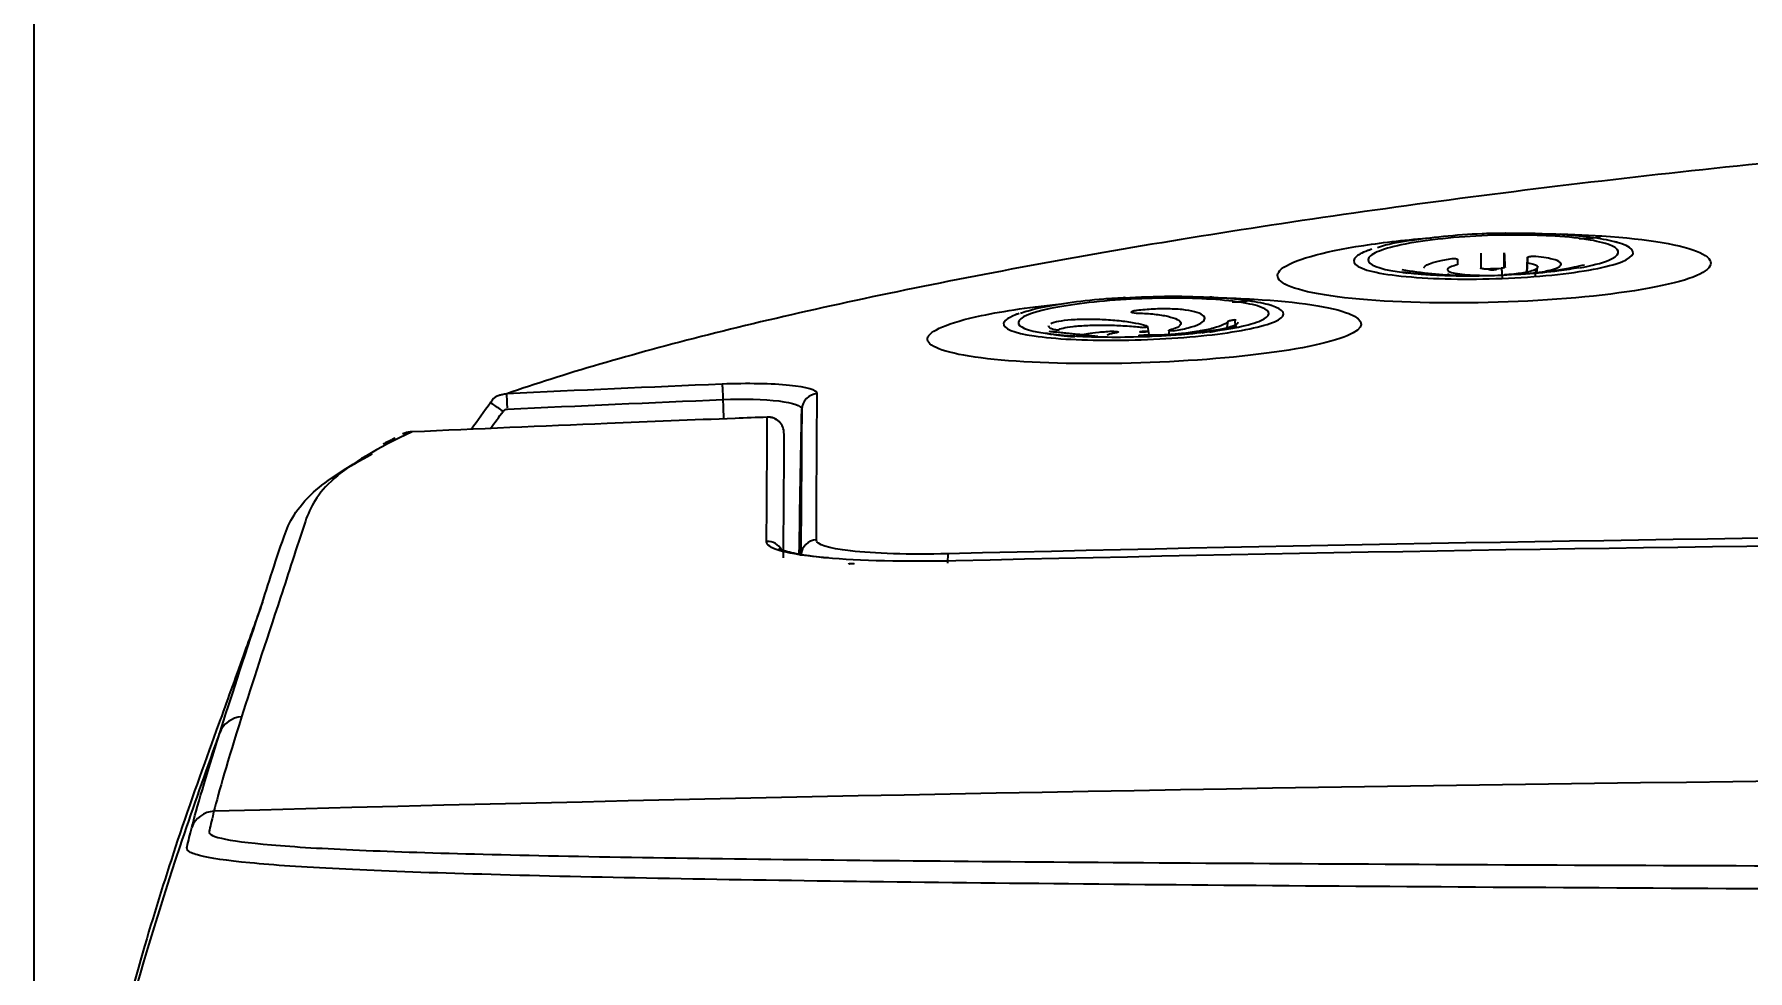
# Model space of a CAD drawing. Header units: millimetres. Extents: x 5 to 3846, y 5 to 2747.
# Drawn here: x 2400.6 to 2507.5, y 1233.4 to 1291.8 of the extents above; entities that cross this region are included whole.
import ezdxf

# ---------------------------------------------------------------- set-up
doc = ezdxf.new("R2010")
doc.units = ezdxf.units.MM
doc.layers.get('0').update_dxf_attribs({"color": 255})
doc.dimstyles.new('ISO-25', dxfattribs={"dimtxt": 2.5, "dimasz": 2.5, "dimexe": 1.25, "dimexo": 0.625, "dimtad": 1, "dimdsep": 46, "dimtxsty": 'Standard', "dimcen": 2.5, "dimadec": 0, "dimazin": 0, "dimtfac": 1, "dimtmove": 0, "dimatfit": 3, "dimfxl": 1, "dimarcsym": 0})

# ---------------------------------------------------------------- blocks, each defined once
blk = doc.blocks.new('*D193')
at = {"color": 3, "lineweight": -2, "transparency": 16777216}
for p, q in [((2400.59, 1193.28), (2400.59, 1427.47)), ((2790.62, 1193.27), (2790.62, 1427.47)), ((2416.84, 1419.35), (2774.37, 1419.35))]:
    blk.add_line(p, q, dxfattribs=at)
at = {"color": 3, "transparency": 16777216}
for points in [[(2416.84, 1422.05), (2416.84, 1416.64), (2400.59, 1419.35)], [(2774.37, 1422.05), (2774.37, 1416.64), (2790.62, 1419.35)]]:
    blk.add_solid(points, dxfattribs=at)
at = {"layer": 'DEFPOINTS', "color": 0, "transparency": 16777216}
for p in [(2790.62, 1419.35), (2400.59, 1189.21), (2790.62, 1189.21)]:
    blk.add_point(p, dxfattribs=at)
at = {"color": 3, "transparency": 16777216, "insert": (2595.61, 1435.6), "char_height": 19.5, "attachment_point": 5}
blk.add_mtext('390', dxfattribs=at)

msp = doc.modelspace()

# ---------------------------------------------------------------- linework, layer by layer
at = {"linetype": 'Continuous'}
for p, q in [((2494.25, 1276.68), (2494.31, 1277.19)), ((2469.16, 1274.56), (2469.15, 1274.44)), ((2470.18, 1272.98), (2470.08, 1273.6)), ((2470.08, 1273.6), (2470.09, 1273.59)), ((2471.41, 1273.36), (2471.36, 1273)), ((2475.02, 1273.53), (2475.09, 1273.92)), ((2475.48, 1274.01), (2475.53, 1273.71)), ((2475.54, 1273.61), (2475.55, 1273.54)), ((2424.17, 1267.03), (2424.17, 1267.02)), ((2446.33, 1267.95), (2446.33, 1267.94))]:
    msp.add_line(p, q, dxfattribs=at)
msp.add_arc((2446.37, 1266.95), 1, 359.6228, 92.1934, dxfattribs=at)
for centre, major_axis, ratio, start_param, end_param in [((2492.43, 1277.72), (0.03, -1.7), 0.091985, 2.968935, 3.523897), ((2495.71, 1277.65), (0.11, 1.7), 0.493299, 6.134073, 6.689821), ((2497.99, 1294.05), (0.97, 14.97), 0.492426, 3.138068, 3.326323), ((2468.72, 1273.7), (0.1, -1.7), 0.139897, 2.766781, 3.247779), ((2473.97, 1273.73), (0.09, 1.7), 0.50194, 6.125485, 6.681187), ((2476.21, 1290.12), (-0.84, -14.98), 0.50243, 6.277854, 6.45921), ((2430.12, 1268.49), (-0.046, 0.999), 0.001624, 4.747258, 5.863553), ((2429.84, 1268.26), (0.804, -0.594), 0.028082, 1.591527, 3.416609), ((2446.37, 1266.95), (1, -0.007), 0.990937, 6.272216, 7.900413), ((2446.33, 1259.2), (1, -0.006), 0.993726, 0.48281, 1.612826), ((2449.44, 1259.3), (1, -0.006), 0.99371, 1.626168, 3.082378), ((2457.65, 1258.42), (-0.024, 1), 0.074547, 0.109273, 1.137551)]:
    msp.add_ellipse(centre, major_axis=major_axis, ratio=ratio, start_param=start_param, end_param=end_param, dxfattribs=at)
for points, knots in [([(2595.61, 1287.89), (2587.2, 1287.92), (2578.84, 1287.83), (2562.18, 1287.42), (2553.9, 1287.09), (2537.72, 1286.22), (2529.77, 1285.68), (2514.19, 1284.37), (2506.52, 1283.61), (2491.68, 1281.89), (2484.57, 1280.94), (2471, 1278.88), (2464.63, 1277.77), (2452.89, 1275.49), (2447.5, 1274.3), (2437.82, 1271.86), (2433.6, 1270.62), (2430.07, 1269.4)], [0, 0, 0, 0, 0.125, 0.125, 0.25, 0.25, 0.375, 0.375, 0.5, 0.5, 0.625, 0.625, 0.75, 0.75, 0.875, 0.875, 1, 1, 1, 1]), ([(2498.4, 1279.25), (2501.3, 1279.06), (2503.49, 1278.68), (2505.55, 1277.73), (2505.39, 1277.18), (2502.79, 1276.18), (2500.32, 1275.73), (2494.35, 1275.15), (2490.8, 1275.02), (2484.49, 1275.13), (2481.72, 1275.38), (2478.37, 1276.15), (2477.78, 1276.66), (2479.06, 1277.72), (2480.91, 1278.25), (2484.81, 1278.85), (2486.25, 1279.01), (2487.77, 1279.13)], [0, 0, 0, 0, 0.133663, 0.133663, 0.267327, 0.267327, 0.40099, 0.40099, 0.534653, 0.534653, 0.668317, 0.668317, 0.80198, 0.80198, 0.935643, 0.935643, 1, 1, 1, 1]), ([(2483.95, 1278.38), (2483.54, 1278.24), (2483.25, 1278.1), (2482.67, 1277.62), (2483.04, 1277.27), (2485.18, 1276.77), (2486.97, 1276.6), (2491.05, 1276.52), (2493.33, 1276.61), (2497.23, 1277), (2498.8, 1277.3), (2500.49, 1277.97), (2500.58, 1278.33), (2499.76, 1278.71), (2499.57, 1278.78), (2499.34, 1278.84)], [0, 0, 0, 0, 0.071657, 0.071657, 0.249225, 0.249225, 0.426794, 0.426794, 0.604363, 0.604363, 0.781932, 0.781932, 0.9595, 0.9595, 1, 1, 1, 1]), ([(2492.35, 1279.3), (2490.42, 1279.27), (2488.47, 1279.11), (2485.42, 1278.64), (2484.35, 1278.32), (2483.6, 1277.7), (2483.93, 1277.39), (2485.18, 1277.09), (2485.53, 1277.03), (2485.92, 1276.98)], [0, 0, 0, 0, 0.302995, 0.302995, 0.605991, 0.605991, 0.908986, 0.908986, 1, 1, 1, 1]), ([(2492.01, 1279.4), (2491.65, 1279.4), (2490.47, 1279.37), (2488.46, 1279.22), (2486.28, 1278.93), (2484.94, 1278.71), (2484.44, 1278.52), (2484.4, 1278.51)], [0, 0, 0, 0, 0.123102, 0.40275, 0.686204, 0.975014, 1, 1, 1, 1]), ([(2495.48, 1279.23), (2495, 1279.26), (2494.49, 1279.28), (2493.44, 1279.3), (2492.9, 1279.31), (2492.35, 1279.3)], [0, 0, 0, 0, 0.5, 0.5, 1, 1, 1, 1]), ([(2495.48, 1279.23), (2495, 1279.26), (2494.5, 1279.28), (2493.45, 1279.3), (2492.9, 1279.3), (2492.35, 1279.3)], [0, 0, 0, 0, 0.5, 0.5, 1, 1, 1, 1]), ([(2497, 1277.25), (2497.76, 1277.39), (2498.38, 1277.55), (2499.55, 1278.02), (2499.63, 1278.34), (2498.44, 1278.9), (2497.16, 1279.12), (2495.48, 1279.23)], [0, 0, 0, 0, 0.216821, 0.216821, 0.608411, 0.608411, 1, 1, 1, 1]), ([(2499.43, 1278.82), (2499.43, 1278.82), (2499.42, 1278.82), (2499.36, 1278.84), (2499.25, 1278.87)], [0, 0, 0, 0, 0.002747, 1, 1, 1, 1]), ([(2484.04, 1278.42), (2483.96, 1278.39), (2483.86, 1278.35), (2483.83, 1278.34), (2483.83, 1278.34)], [0, 0, 0, 0, 0.584265, 1, 1, 1, 1]), ([(2487.3, 1277.26), (2487.3, 1277.27), (2487.31, 1277.28), (2487.41, 1277.49), (2488.06, 1277.69), (2489.07, 1277.83)], [0, 0, 0, 0, 0.065068, 0.065068, 1, 1, 1, 1]), ([(2489.07, 1277.83), (2489.08, 1277.83), (2489.11, 1277.84), (2489.15, 1277.84), (2489.17, 1277.84), (2489.22, 1277.84), (2489.24, 1277.83), (2489.28, 1277.83), (2489.3, 1277.83), (2489.33, 1277.82), (2489.35, 1277.81), (2489.37, 1277.8), (2489.38, 1277.8), (2489.39, 1277.79), (2489.39, 1277.78), (2489.39, 1277.78)], [0, 0, 0, 0, 0.151089, 0.151089, 0.302138, 0.302138, 0.453787, 0.453787, 0.606117, 0.606117, 0.758675, 0.758675, 0.910908, 0.910908, 1, 1, 1, 1]), ([(2490.85, 1278.16), (2490.85, 1277.99), (2490.85, 1277.84), (2490.85, 1277.61), (2490.85, 1277.51), (2490.85, 1277.36), (2490.85, 1277.29), (2490.85, 1277.23)], [0, 0, 0, 0, 0.422695, 0.422695, 0.735752, 0.735752, 1, 1, 1, 1]), ([(2492.31, 1277.27), (2492.31, 1277.33), (2492.31, 1277.39), (2492.31, 1277.56), (2492.31, 1277.68), (2492.31, 1277.93), (2492.31, 1278.06), (2492.31, 1278.2)], [0, 0, 0, 0, 0.240031, 0.240031, 0.644693, 0.644693, 1, 1, 1, 1]), ([(2492.31, 1278.2), (2492.31, 1278.19), (2492.31, 1278.18), (2492.32, 1277.98), (2492.33, 1277.79), (2492.35, 1277.49), (2492.36, 1277.38), (2492.36, 1277.28)], [0, 0, 0, 0, 0.024045, 0.024045, 0.654981, 0.654981, 1, 1, 1, 1]), ([(2493.72, 1276.89), (2493.72, 1276.92), (2493.72, 1276.95), (2493.74, 1277.29), (2493.75, 1277.6), (2493.77, 1277.91)], [0, 0, 0, 0, 0.085272, 0.085272, 1, 1, 1, 1]), ([(2493.77, 1277.91), (2493.77, 1277.91), (2493.77, 1277.92), (2493.79, 1277.93), (2493.8, 1277.94), (2493.83, 1277.95), (2493.85, 1277.95), (2493.88, 1277.96), (2493.91, 1277.96), (2493.95, 1277.97), (2493.97, 1277.97), (2494.02, 1277.98), (2494.04, 1277.98), (2494.07, 1277.98), (2494.08, 1277.98), (2494.09, 1277.97)], [0, 0, 0, 0, 0.151709, 0.151709, 0.30333, 0.30333, 0.456246, 0.456246, 0.61083, 0.61083, 0.766253, 0.766253, 0.921288, 0.921288, 1, 1, 1, 1]), ([(2497.31, 1277.43), (2497.1, 1277.38), (2495.93, 1277.11), (2493.37, 1276.81), (2489.77, 1276.67), (2487.17, 1276.92), (2485.95, 1277.12)], [0, 0, 0, 0, 0.056695, 0.313517, 0.675476, 1, 1, 1, 1]), ([(2496.97, 1277.26), (2496.59, 1277.19), (2495.61, 1277.03), (2493.64, 1276.85), (2491.32, 1276.74), (2489.56, 1276.73), (2488.64, 1276.76), (2488.45, 1276.77)], [0, 0, 0, 0, 0.182666, 0.429054, 0.679909, 0.930334, 1, 1, 1, 1]), ([(2489.38, 1277.44), (2489.25, 1277.4), (2488.96, 1277.33), (2488.72, 1277.2), (2488.78, 1277.11), (2488.81, 1277.06)], [0, 0, 0, 0, 0.27838, 0.603654, 1, 1, 1, 1]), ([(2488.82, 1277.05), (2488.88, 1277.02), (2489.02, 1276.95), (2489.49, 1276.87), (2490.1, 1276.81), (2490.53, 1276.79), (2490.71, 1276.79)], [0, 0, 0, 0, 0.2104, 0.523892, 0.804297, 1, 1, 1, 1]), ([(2490.71, 1276.79), (2490.73, 1276.79), (2490.75, 1276.79), (2490.79, 1276.79), (2490.8, 1276.78), (2490.83, 1276.78), (2490.84, 1276.78), (2490.85, 1276.78), (2490.85, 1276.78), (2490.85, 1276.78)], [0, 0, 0, 0, 0.269498, 0.269498, 0.53901, 0.53901, 0.808335, 0.808335, 1, 1, 1, 1]), ([(2491.04, 1277.2), (2491.02, 1277.2), (2491, 1277.2), (2490.96, 1277.2), (2490.94, 1277.2), (2490.9, 1277.21), (2490.89, 1277.21), (2490.87, 1277.21), (2490.86, 1277.22), (2490.85, 1277.22), (2490.85, 1277.23), (2490.85, 1277.23)], [0, 0, 0, 0, 0.208651, 0.208651, 0.417308, 0.417308, 0.626132, 0.626132, 0.838506, 0.838506, 1, 1, 1, 1]), ([(2491.72, 1277.13), (2491.77, 1277.13), (2491.86, 1277.15), (2491.83, 1277.18), (2491.67, 1277.19), (2491.48, 1277.18), (2491.35, 1277.15), (2491.39, 1277.12), (2491.55, 1277.11), (2491.67, 1277.12), (2491.72, 1277.13)], [0, 0, 0, 0, 0.130572, 0.254082, 0.375923, 0.499458, 0.632165, 0.753707, 0.875961, 1, 1, 1, 1]), ([(2492.31, 1277.27), (2492.31, 1277.27), (2492.31, 1277.26), (2492.29, 1277.25), (2492.28, 1277.25), (2492.25, 1277.24), (2492.23, 1277.24), (2492.2, 1277.23), (2492.17, 1277.23), (2492.14, 1277.23), (2492.13, 1277.23), (2492.11, 1277.23)], [0, 0, 0, 0, 0.222495, 0.222495, 0.445177, 0.445177, 0.664833, 0.664833, 0.879063, 0.879063, 1, 1, 1, 1]), ([(2492.2, 1276.64), (2492.19, 1276.77), (2492.18, 1276.9), (2492.17, 1277.09), (2492.17, 1277.15), (2492.16, 1277.21)], [0, 0, 0, 0, 0.684297, 0.684297, 1, 1, 1, 1]), ([(2492.31, 1276.82), (2492.31, 1276.82), (2492.31, 1276.82), (2492.33, 1276.82), (2492.34, 1276.83), (2492.37, 1276.83), (2492.38, 1276.83), (2492.42, 1276.84), (2492.43, 1276.84), (2492.45, 1276.84)], [0, 0, 0, 0, 0.268684, 0.268684, 0.537373, 0.537373, 0.806077, 0.806077, 1, 1, 1, 1]), ([(2492.45, 1276.84), (2492.65, 1276.86), (2493.23, 1276.91), (2493.95, 1277.03), (2494.2, 1277.14), (2494.31, 1277.19)], [0, 0, 0, 0, 0.237813, 0.664908, 1, 1, 1, 1]), ([(2476.7, 1275.3), (2479.47, 1275.14), (2481.57, 1274.82), (2483.67, 1273.98), (2483.63, 1273.49), (2481.41, 1272.55), (2479.23, 1272.11), (2473.72, 1271.49), (2470.38, 1271.3), (2464.15, 1271.26), (2461.26, 1271.4), (2457.32, 1271.97), (2456.25, 1272.39), (2456.4, 1273.32), (2457.62, 1273.84), (2461.09, 1274.57), (2462.88, 1274.83), (2464.86, 1275.02)], [0, 0, 0, 0, 0.130327, 0.130327, 0.260654, 0.260654, 0.39098, 0.39098, 0.521307, 0.521307, 0.651634, 0.651634, 0.781961, 0.781961, 0.912288, 0.912288, 1, 1, 1, 1]), ([(2462.01, 1274.39), (2461.44, 1274.19), (2461.11, 1273.99), (2461.02, 1273.48), (2461.7, 1273.2), (2464.25, 1272.82), (2466.12, 1272.72), (2470.14, 1272.75), (2472.31, 1272.88), (2475.86, 1273.29), (2477.27, 1273.59), (2478.7, 1274.2), (2478.72, 1274.54), (2477.91, 1274.86), (2477.76, 1274.91), (2477.59, 1274.96)], [0, 0, 0, 0, 0.107952, 0.107952, 0.279852, 0.279852, 0.451752, 0.451752, 0.623651, 0.623651, 0.795551, 0.795551, 0.96745, 0.96745, 1, 1, 1, 1]), ([(2468.72, 1275.28), (2466.88, 1275.17), (2465.19, 1274.97), (2462.75, 1274.45), (2462.05, 1274.15), (2461.94, 1273.59), (2462.54, 1273.34), (2463.66, 1273.17)], [0, 0, 0, 0, 0.333904, 0.333904, 0.667808, 0.667808, 1, 1, 1, 1]), ([(2468.33, 1275.36), (2467.99, 1275.35), (2466.84, 1275.28), (2465.01, 1275.06), (2463.26, 1274.76), (2462.43, 1274.51), (2462.13, 1274.4)], [0, 0, 0, 0, 0.130117, 0.447935, 0.770428, 1, 1, 1, 1]), ([(2473.73, 1275.31), (2472.98, 1275.35), (2472.16, 1275.37), (2470.45, 1275.36), (2469.58, 1275.33), (2468.72, 1275.28)], [0, 0, 0, 0, 0.5, 0.5, 1, 1, 1, 1]), ([(2473.73, 1275.31), (2472.98, 1275.35), (2472.16, 1275.37), (2470.46, 1275.36), (2469.57, 1275.33), (2468.72, 1275.28)], [0, 0, 0, 0, 0.5, 0.5, 1, 1, 1, 1]), ([(2469.22, 1274.44), (2469.2, 1274.44), (2469.18, 1274.44), (2469.14, 1274.44), (2469.12, 1274.45), (2469.09, 1274.45), (2469.08, 1274.46), (2469.06, 1274.47), (2469.06, 1274.48), (2469.05, 1274.49), (2469.04, 1274.5), (2469.05, 1274.51), (2469.06, 1274.52), (2469.08, 1274.53), (2469.09, 1274.54), (2469.12, 1274.55), (2469.14, 1274.55), (2469.16, 1274.56)], [0, 0, 0, 0, 0.113822, 0.113822, 0.228056, 0.228056, 0.337516, 0.337516, 0.460432, 0.460432, 0.604807, 0.604807, 0.761871, 0.761871, 0.881218, 0.881218, 1, 1, 1, 1]), ([(2471.65, 1273.33), (2471.99, 1273.38), (2472.31, 1273.44), (2472.85, 1273.58), (2473.09, 1273.66), (2473.43, 1273.82), (2473.54, 1273.91), (2473.64, 1274.08), (2473.63, 1274.17), (2473.49, 1274.33), (2473.34, 1274.4), (2472.95, 1274.53), (2472.71, 1274.58), (2472.14, 1274.66), (2471.81, 1274.68), (2471.13, 1274.7), (2470.77, 1274.7), (2470.07, 1274.66), (2469.72, 1274.63), (2469.31, 1274.58), (2469.24, 1274.57), (2469.16, 1274.56)], [0, 0, 0, 0, 0.110475, 0.110475, 0.220876, 0.220876, 0.330828, 0.330828, 0.440591, 0.440591, 0.555857, 0.555857, 0.661136, 0.661136, 0.770703, 0.770703, 0.873698, 0.873698, 0.976418, 0.976418, 1, 1, 1, 1]), ([(2469.22, 1274.44), (2469.57, 1274.43), (2469.92, 1274.42), (2470.56, 1274.36), (2470.86, 1274.32), (2471.39, 1274.22), (2471.62, 1274.16), (2471.96, 1274.02), (2472.07, 1273.95), (2472.15, 1273.8), (2472.14, 1273.73), (2472, 1273.58), (2471.86, 1273.5), (2471.59, 1273.41), (2471.5, 1273.39), (2471.41, 1273.36)], [0, 0, 0, 0, 0.15102, 0.15102, 0.301311, 0.301311, 0.463384, 0.463384, 0.620423, 0.620423, 0.772575, 0.772575, 0.938839, 0.938839, 1, 1, 1, 1]), ([(2475.72, 1273.56), (2476.32, 1273.68), (2476.8, 1273.82), (2477.76, 1274.24), (2477.78, 1274.54), (2476.57, 1275.03), (2475.34, 1275.22), (2473.73, 1275.31)], [0, 0, 0, 0, 0.201191, 0.201191, 0.600595, 0.600595, 1, 1, 1, 1]), ([(2477.81, 1274.9), (2477.81, 1274.9), (2477.77, 1274.9), (2477.62, 1274.95), (2477.56, 1274.97)], [0, 0, 0, 0, 0.657355, 1, 1, 1, 1]), ([(2462.05, 1274.41), (2461.97, 1274.38), (2461.83, 1274.33), (2461.79, 1274.32), (2461.8, 1274.32)], [0, 0, 0, 0, 0.437044, 1, 1, 1, 1]), ([(2464.12, 1273.42), (2463.98, 1273.48), (2463.9, 1273.54), (2463.88, 1273.62), (2463.87, 1273.63), (2463.88, 1273.64)], [0, 0, 0, 0, 0.834955, 0.834955, 1, 1, 1, 1]), ([(2464.02, 1273.79), (2464.02, 1273.79), (2464.02, 1273.79), (2464.12, 1273.84), (2464.3, 1273.89), (2464.74, 1273.97), (2465, 1274), (2465.6, 1274.05), (2465.96, 1274.06), (2466.65, 1274.06), (2467, 1274.05), (2467.71, 1274.01), (2468.07, 1273.99), (2468.73, 1273.91), (2469.04, 1273.86), (2469.56, 1273.76), (2469.78, 1273.71), (2469.99, 1273.63), (2470.04, 1273.61), (2470.08, 1273.6)], [0, 0, 0, 0, 0.000132, 0.000132, 0.141792, 0.141792, 0.277965, 0.277965, 0.419687, 0.419687, 0.549946, 0.549946, 0.688403, 0.688403, 0.826651, 0.826651, 0.961129, 0.961129, 1, 1, 1, 1]), ([(2464.5, 1273.38), (2464.5, 1273.38), (2464.5, 1273.37), (2464.48, 1273.37), (2464.47, 1273.37), (2464.44, 1273.37), (2464.42, 1273.37), (2464.39, 1273.37), (2464.37, 1273.37), (2464.32, 1273.38), (2464.3, 1273.38), (2464.25, 1273.39), (2464.22, 1273.39), (2464.18, 1273.4), (2464.16, 1273.4), (2464.14, 1273.41), (2464.13, 1273.41), (2464.12, 1273.42)], [0, 0, 0, 0, 0.118001, 0.118001, 0.236599, 0.236599, 0.348233, 0.348233, 0.469726, 0.469726, 0.608359, 0.608359, 0.755964, 0.755964, 0.892338, 0.892338, 1, 1, 1, 1]), ([(2464.5, 1273.38), (2464.54, 1273.42), (2464.64, 1273.46), (2464.95, 1273.54), (2465.16, 1273.57), (2465.67, 1273.63), (2465.98, 1273.65), (2466.65, 1273.68), (2467, 1273.68), (2467.7, 1273.68), (2468.05, 1273.67), (2468.75, 1273.63), (2469.11, 1273.61), (2469.54, 1273.57), (2469.66, 1273.55), (2469.76, 1273.54)], [0, 0, 0, 0, 0.156961, 0.156961, 0.313402, 0.313402, 0.477844, 0.477844, 0.631938, 0.631938, 0.78025, 0.78025, 0.940872, 0.940872, 1, 1, 1, 1]), ([(2474.71, 1273.39), (2474.38, 1273.33), (2473.43, 1273.19), (2471.51, 1273.02), (2469.22, 1272.92), (2467.54, 1272.91), (2466.71, 1272.94), (2466.55, 1272.94)], [0, 0, 0, 0, 0.158396, 0.421243, 0.687506, 0.938841, 1, 1, 1, 1]), ([(2470.09, 1273.58), (2470.09, 1273.58), (2470.09, 1273.58), (2470.08, 1273.57), (2470.07, 1273.57), (2470.04, 1273.56), (2470.03, 1273.55), (2469.99, 1273.55), (2469.97, 1273.54), (2469.92, 1273.54), (2469.9, 1273.54), (2469.85, 1273.54), (2469.83, 1273.54), (2469.79, 1273.54), (2469.78, 1273.54), (2469.76, 1273.54)], [0, 0, 0, 0, 0.06693, 0.06693, 0.21153, 0.21153, 0.371714, 0.371714, 0.549688, 0.549688, 0.726854, 0.726854, 0.880675, 0.880675, 1, 1, 1, 1]), ([(2475.09, 1273.92), (2475.06, 1273.86), (2474.95, 1273.78), (2474.64, 1273.64), (2474.42, 1273.56), (2473.9, 1273.42), (2473.58, 1273.35), (2472.9, 1273.24), (2472.54, 1273.19), (2471.82, 1273.11), (2471.46, 1273.08), (2470.76, 1273.05), (2470.41, 1273.05), (2470.01, 1273.05), (2469.92, 1273.06), (2469.83, 1273.06)], [0, 0, 0, 0, 0.160341, 0.160341, 0.320233, 0.320233, 0.486888, 0.486888, 0.644051, 0.644051, 0.794881, 0.794881, 0.953676, 0.953676, 1, 1, 1, 1]), ([(2471.65, 1273.33), (2471.63, 1273.33), (2471.61, 1273.33), (2471.57, 1273.33), (2471.55, 1273.32), (2471.51, 1273.32), (2471.49, 1273.32), (2471.46, 1273.32), (2471.44, 1273.32), (2471.41, 1273.33), (2471.4, 1273.33), (2471.38, 1273.33), (2471.37, 1273.34), (2471.37, 1273.34), (2471.38, 1273.35), (2471.39, 1273.36), (2471.4, 1273.36), (2471.41, 1273.36)], [0, 0, 0, 0, 0.116473, 0.116473, 0.233509, 0.233509, 0.34412, 0.34412, 0.465292, 0.465292, 0.604643, 0.604643, 0.754084, 0.754084, 0.891937, 0.891937, 1, 1, 1, 1]), ([(2475.62, 1273.64), (2475.58, 1273.63), (2474.64, 1273.39), (2473.51, 1273.24), (2472.42, 1273.11), (2472.24, 1273.09)], [0, 0, 0, 0, 0.037204, 0.847979, 1, 1, 1, 1]), ([(2473.46, 1273.21), (2473.68, 1273.24), (2473.89, 1273.28), (2474.39, 1273.37), (2474.67, 1273.43), (2475.15, 1273.56), (2475.35, 1273.62), (2475.63, 1273.74), (2475.71, 1273.8), (2475.72, 1273.86), (2475.72, 1273.87), (2475.72, 1273.87)], [0, 0, 0, 0, 0.165538, 0.165538, 0.421602, 0.421602, 0.691939, 0.691939, 0.962358, 0.962358, 1, 1, 1, 1]), ([(2475.09, 1273.92), (2475.09, 1273.93), (2475.1, 1273.93), (2475.12, 1273.94), (2475.13, 1273.95), (2475.16, 1273.96), (2475.18, 1273.96), (2475.22, 1273.97), (2475.24, 1273.98), (2475.29, 1273.99), (2475.31, 1274), (2475.36, 1274), (2475.38, 1274.01), (2475.42, 1274.01), (2475.44, 1274.01), (2475.46, 1274.01), (2475.47, 1274.01), (2475.48, 1274.01)], [0, 0, 0, 0, 0.119217, 0.119217, 0.238089, 0.238089, 0.364221, 0.364221, 0.503292, 0.503292, 0.647095, 0.647095, 0.780749, 0.780749, 0.908056, 0.908056, 1, 1, 1, 1]), ([(2475.58, 1273.98), (2475.58, 1273.98), (2475.58, 1273.98), (2475.55, 1273.99), (2475.51, 1274), (2475.48, 1274.01)], [0, 0, 0, 0, 0.013138, 0.013138, 1, 1, 1, 1]), ([(2463.66, 1273.17), (2463.67, 1273.17), (2463.68, 1273.17), (2463.82, 1273.15), (2463.96, 1273.13), (2464.11, 1273.11)], [0, 0, 0, 0, 0.041235, 0.041235, 1, 1, 1, 1]), ([(2466.55, 1272.94), (2466.18, 1272.95), (2465.2, 1273), (2464.17, 1273.08), (2463.77, 1273.16), (2463.72, 1273.17)], [0, 0, 0, 0, 0.315929, 0.919042, 1, 1, 1, 1]), ([(2467.95, 1273.29), (2467.61, 1273.27), (2467.29, 1273.25), (2466.74, 1273.2), (2466.51, 1273.17), (2466.17, 1273.12), (2466.06, 1273.09), (2466.01, 1273.06)], [0, 0, 0, 0, 0.336122, 0.336122, 0.67242, 0.67242, 1, 1, 1, 1]), ([(2467.53, 1273.07), (2467.6, 1273.11), (2467.74, 1273.15), (2468, 1273.21), (2468.09, 1273.22), (2468.18, 1273.24)], [0, 0, 0, 0, 0.717979, 0.717979, 1, 1, 1, 1]), ([(2467.95, 1273.29), (2467.97, 1273.29), (2467.99, 1273.29), (2468.03, 1273.29), (2468.05, 1273.29), (2468.09, 1273.29), (2468.11, 1273.29), (2468.14, 1273.28), (2468.16, 1273.28), (2468.19, 1273.27), (2468.2, 1273.27), (2468.22, 1273.26), (2468.22, 1273.26), (2468.22, 1273.25), (2468.22, 1273.25), (2468.2, 1273.24), (2468.19, 1273.24), (2468.18, 1273.24)], [0, 0, 0, 0, 0.115466, 0.115466, 0.230713, 0.230713, 0.350415, 0.350415, 0.479666, 0.479666, 0.610838, 0.610838, 0.748038, 0.748038, 0.887249, 0.887249, 1, 1, 1, 1]), ([(2469.52, 1273.03), (2469.51, 1273.03), (2469.51, 1273.03), (2469.5, 1273.04), (2469.5, 1273.04), (2469.51, 1273.04)], [0, 0, 0, 0, 0.613145, 0.613145, 1, 1, 1, 1]), ([(2469.51, 1273.04), (2469.51, 1273.04), (2469.51, 1273.04), (2469.52, 1273.04), (2469.53, 1273.04), (2469.55, 1273.05), (2469.56, 1273.05), (2469.6, 1273.06), (2469.62, 1273.06), (2469.67, 1273.06), (2469.69, 1273.06), (2469.74, 1273.06), (2469.77, 1273.06), (2469.8, 1273.06), (2469.82, 1273.06), (2469.83, 1273.06)], [0, 0, 0, 0, 0.00002, 0.00002, 0.150591, 0.150591, 0.316174, 0.316174, 0.502801, 0.502801, 0.694937, 0.694937, 0.866417, 0.866417, 1, 1, 1, 1]), ([(2469.52, 1273.03), (2469.66, 1273), (2469.87, 1272.98), (2470.13, 1272.97), (2470.15, 1272.97), (2470.17, 1272.97)], [0, 0, 0, 0, 0.929001, 0.929001, 1, 1, 1, 1]), ([(2469.73, 1273.3), (2469.7, 1273.29), (2469.68, 1273.29), (2469.63, 1273.28), (2469.62, 1273.28), (2469.59, 1273.27), (2469.58, 1273.26), (2469.58, 1273.26), (2469.58, 1273.25), (2469.6, 1273.25), (2469.61, 1273.25), (2469.63, 1273.24), (2469.64, 1273.24), (2469.68, 1273.24), (2469.69, 1273.24), (2469.73, 1273.24), (2469.76, 1273.24), (2469.81, 1273.24), (2469.83, 1273.24), (2469.88, 1273.25), (2469.9, 1273.25), (2469.94, 1273.25), (2469.97, 1273.26), (2470, 1273.26), (2470.01, 1273.27), (2470.03, 1273.28), (2470.03, 1273.28), (2470.03, 1273.29), (2470.02, 1273.29), (2470, 1273.3), (2469.99, 1273.3), (2469.96, 1273.3), (2469.95, 1273.3), (2469.91, 1273.3), (2469.89, 1273.3), (2469.85, 1273.3), (2469.82, 1273.3), (2469.77, 1273.3), (2469.75, 1273.3), (2469.73, 1273.3)], [0, 0, 0, 0, 0.063668, 0.063668, 0.130478, 0.130478, 0.194484, 0.194484, 0.239233, 0.239233, 0.283981, 0.283981, 0.324898, 0.324898, 0.367847, 0.367847, 0.41704, 0.41704, 0.473562, 0.473562, 0.525722, 0.525722, 0.586651, 0.586651, 0.648256, 0.648256, 0.706976, 0.706976, 0.75882, 0.75882, 0.804673, 0.804673, 0.847946, 0.847946, 0.892887, 0.892887, 0.942968, 0.942968, 1, 1, 1, 1]), ([(2429.69, 1269.32), (2429.66, 1269.31), (2429.45, 1269.27), (2429.22, 1269.09), (2429.08, 1268.9), (2429.05, 1268.84)], [0, 0, 0, 0, 0.129289, 0.759136, 1, 1, 1, 1]), ([(2429.68, 1269.33), (2429.72, 1269.34), (2429.75, 1269.35), (2429.88, 1269.39), (2429.98, 1269.4), (2430.07, 1269.4)], [0, 0, 0, 0, 0.276712, 0.276712, 1, 1, 1, 1]), ([(2449.44, 1269.41), (2449.44, 1269.63), (2448.8, 1269.82), (2446.62, 1270.03), (2445.08, 1270.06), (2443.51, 1270)], [0, 0, 0, 0, 0.5, 0.5, 1, 1, 1, 1]), ([(2443.56, 1269.04), (2444.85, 1269.1), (2446.14, 1269.06), (2447.95, 1268.84), (2448.48, 1268.65), (2448.48, 1268.44)], [0, 0, 0, 0, 0.5, 0.5, 1, 1, 1, 1]), ([(2429.84, 1268.3), (2429.84, 1268.3), (2429.84, 1268.3), (2429.87, 1268.34), (2429.9, 1268.36), (2429.96, 1268.4), (2430, 1268.42), (2430.06, 1268.44), (2430.09, 1268.44), (2430.12, 1268.44)], [0, 0, 0, 0, 0.050321, 0.050321, 0.390832, 0.390832, 0.764189, 0.764189, 1, 1, 1, 1]), ([(2424.17, 1267.02), (2421.99, 1266.02), (2420.36, 1265.04), (2418.24, 1263.18), (2417.8, 1262.3), (2416.93, 1259.77), (2416.45, 1258.19), (2414.99, 1253.79), (2414.17, 1251.3), (2413.53, 1249.25)], [0, 0, 0, 0, 0.125, 0.125, 0.25, 0.25, 0.5, 0.5, 1, 1, 1, 1]), ([(2424.17, 1267.02), (2424.13, 1267.02), (2424.08, 1267.02), (2423.89, 1267), (2423.74, 1266.96), (2423.59, 1266.89), (2423.59, 1266.89), (2423.58, 1266.88)], [0, 0, 0, 0, 0.213843, 0.213843, 0.960391, 0.960391, 1, 1, 1, 1]), ([(2423.72, 1266.95), (2423.69, 1266.94), (2423.65, 1266.92), (2423.61, 1266.89), (2423.6, 1266.89)], [0, 0, 0, 0, 0.783271, 1, 1, 1, 1]), ([(2446.33, 1267.94), (2445.66, 1267.91), (2445, 1267.89), (2441.66, 1267.76), (2439, 1267.65), (2432.28, 1267.38), (2428.23, 1267.2), (2424.17, 1267.02)], [0, 0, 0, 0, 0.090179, 0.090179, 0.450894, 0.450894, 1, 1, 1, 1]), ([(2412.17, 1248.25), (2412.82, 1250.31), (2413.64, 1252.81), (2415.11, 1257.23), (2415.58, 1258.79), (2416.48, 1261.36), (2416.94, 1262.28), (2418.88, 1264.03), (2420.11, 1264.83), (2421.68, 1265.65)], [0, 0, 0, 0, 0.513078, 0.513078, 0.769616, 0.769616, 0.897886, 0.897886, 1, 1, 1, 1]), ([(2450, 1259.16), (2449.79, 1259.18), (2449.59, 1259.2), (2447.34, 1259.44), (2446.28, 1259.78), (2446.28, 1260.17)], [0, 0, 0, 0, 0.084534, 0.084534, 1, 1, 1, 1]), ([(2450.14, 1259.16), (2450.13, 1259.16), (2449.39, 1259.21), (2448.36, 1259.37), (2447.36, 1259.58), (2447.06, 1259.73), (2447.08, 1259.72), (2447.09, 1259.72)], [0, 0, 0, 0, 0.008354, 0.361277, 0.726388, 0.987818, 1, 1, 1, 1]), ([(2457.61, 1259.42), (2455.18, 1259.36), (2452.96, 1259.43), (2450.1, 1259.76), (2449.39, 1260), (2449.39, 1260.27)], [0, 0, 0, 0, 0.5, 0.5, 1, 1, 1, 1]), ([(2451.75, 1258.8), (2451.64, 1258.79), (2451.54, 1258.79), (2451.44, 1258.78), (2451.43, 1258.78), (2451.42, 1258.78)], [0, 0, 0, 0, 0.947724, 0.947724, 1, 1, 1, 1]), ([(2414.83, 1256.4), (2414.42, 1255.26), (2413.42, 1252.47), (2411.84, 1248.08), (2409.82, 1242.56), (2407.5, 1235.2), (2405.56, 1228.12), (2403.85, 1221.09), (2402.8, 1216.13), (2402.31, 1213.61)], [0, 0, 0, 0, 0.071961, 0.183381, 0.354517, 0.497923, 0.65113, 0.82126, 1, 1, 1, 1]), ([(2402.48, 1214.05), (2404.47, 1223.73), (2406.93, 1232.89), (2410.4, 1243.28), (2411.13, 1245.34), (2411.98, 1247.71), (2412.07, 1247.98), (2412.17, 1248.25)], [0, 0, 0, 0, 0.775027, 0.775027, 0.97437, 0.97437, 1, 1, 1, 1]), ([(2595.61, 1238.29), (2592.12, 1238.29), (2588.55, 1238.29), (2581.54, 1238.3), (2578.05, 1238.3), (2567.64, 1238.32), (2560.76, 1238.33), (2540.32, 1238.38), (2526.85, 1238.43), (2501.73, 1238.55), (2489.89, 1238.62), (2467.88, 1238.79), (2458.08, 1238.89), (2440.8, 1239.13), (2433.31, 1239.28), (2424.43, 1239.55), (2421.83, 1239.65), (2417.38, 1239.87), (2415.51, 1240), (2412.59, 1240.28), (2411.54, 1240.43), (2410.57, 1240.69), (2410.35, 1240.77), (2410.11, 1240.96), (2410.11, 1241.05), (2410.21, 1241.52), (2410.31, 1241.91), (2410.42, 1242.34)], [0, 0, 0, 0, 0.03125, 0.03125, 0.0625, 0.0625, 0.125, 0.125, 0.25, 0.25, 0.375, 0.375, 0.5, 0.5, 0.625, 0.625, 0.6875, 0.6875, 0.75, 0.75, 0.8125, 0.8125, 0.84375, 0.84375, 0.875, 0.875, 1, 1, 1, 1]), ([(2411.8, 1243.36), (2411.7, 1242.93), (2411.6, 1242.54), (2411.5, 1242.09), (2411.49, 1242), (2411.72, 1241.83), (2411.95, 1241.75), (2412.91, 1241.52), (2413.94, 1241.39), (2416.83, 1241.14), (2418.68, 1241.03), (2423.09, 1240.84), (2425.67, 1240.76), (2434.48, 1240.53), (2441.91, 1240.42), (2459.05, 1240.23), (2468.78, 1240.16), (2490.63, 1240.03), (2502.39, 1239.98), (2527.33, 1239.9), (2540.71, 1239.86), (2567.77, 1239.81), (2581.55, 1239.8), (2595.61, 1239.79)], [0, 0, 0, 0, 0.125, 0.125, 0.15625, 0.15625, 0.1875, 0.1875, 0.25, 0.25, 0.3125, 0.3125, 0.375, 0.375, 0.5, 0.5, 0.625, 0.625, 0.75, 0.75, 0.875, 0.875, 1, 1, 1, 1])]:
    msp.add_open_spline(points, degree=3, knots=knots, dxfattribs=at)
for points, degree in [([(2492.4, 1279.4), (2492.01, 1279.4)], 1), ([(2495.94, 1279.32), (2494.86, 1279.39), (2493.67, 1279.41), (2492.43, 1279.4)], 3), ([(2494.94, 1279.38), (2496.14, 1279.36), (2497.31, 1279.32), (2498.4, 1279.25)], 3), ([(2499.34, 1278.84), (2498.57, 1279.06), (2497.39, 1279.22), (2495.94, 1279.32)], 3), ([(2489.39, 1277.78), (2489.39, 1277.67), (2489.39, 1277.55), (2489.39, 1277.44)], 3), ([(2493.77, 1277.91), (2493.77, 1277.78), (2493.77, 1277.66), (2493.77, 1277.56)], 3), ([(2495.31, 1277.8), (2495.01, 1277.87), (2494.59, 1277.93), (2494.09, 1277.97)], 3), ([(2495.8, 1277.37), (2495.97, 1277.52), (2495.8, 1277.68), (2495.31, 1277.8)], 3), ([(2485.92, 1276.98), (2486.03, 1276.96), (2486.14, 1276.95), (2486.25, 1276.93)], 3), ([(2488.45, 1276.77), (2486.98, 1276.83), (2485.96, 1276.98)], 2), ([(2488.81, 1276.91), (2488.82, 1276.85), (2488.82, 1276.79)], 2), ([(2491.04, 1277.2), (2491.4, 1277.2), (2491.76, 1277.21), (2492.11, 1277.23)], 3), ([(2493.74, 1276.91), (2493.75, 1277.12), (2493.76, 1277.34), (2493.77, 1277.56)], 3), ([(2493.77, 1277.56), (2494.34, 1277.47), (2494.54, 1277.33), (2494.31, 1277.19)], 3), ([(2494.34, 1276.93), (2494.39, 1277.32)], 1), ([(2494.86, 1277.04), (2495.33, 1277.14), (2495.66, 1277.25), (2495.79, 1277.37)], 3), ([(2474.2, 1275.39), (2472.5, 1275.49), (2470.52, 1275.48), (2468.58, 1275.37)], 3), ([(2468.64, 1275.38), (2468.33, 1275.36)], 1), ([(2468.72, 1275.28), (2468.72, 1275.28), (2468.72, 1275.28), (2468.72, 1275.28), (2468.72, 1275.28)], 3), ([(2477.59, 1274.96), (2476.83, 1275.16), (2475.65, 1275.31), (2474.2, 1275.39)], 3), ([(2474.43, 1275.39), (2475.21, 1275.37), (2475.97, 1275.34), (2476.7, 1275.3)], 3), ([(2473.95, 1273.26), (2474.69, 1273.39), (2475.42, 1273.58)], 2), ([(2474.72, 1273.38), (2475.08, 1273.43), (2475.42, 1273.5), (2475.72, 1273.56)], 3), ([(2466.96, 1272.97), (2463.92, 1273.28)], 1), ([(2464.19, 1273.11), (2464.86, 1273.01), (2465.52, 1272.96)], 2), ([(2472.24, 1273.09), (2471.58, 1273.05)], 1), ([(2472.01, 1273.09), (2472.03, 1273.19)], 1), ([(2443.51, 1270), (2439.03, 1269.81), (2434.55, 1269.61), (2430.07, 1269.4)], 3), ([(2443.51, 1270), (2443.52, 1269.93), (2443.54, 1269.51), (2443.56, 1269.04)], 3), ([(2449.44, 1269.41), (2448.94, 1269.39), (2448.49, 1268.94), (2448.48, 1268.44)], 3), ([(2449.39, 1260.27), (2449.4, 1263), (2449.42, 1266.05), (2449.44, 1269.41)], 3), ([(2429.06, 1268.83), (2428.65, 1268.28), (2428.25, 1267.73), (2427.86, 1267.18)], 3), ([(2429.06, 1267.24), (2429.32, 1267.59), (2429.58, 1267.95), (2429.84, 1268.3)], 3), ([(2430.12, 1268.44), (2434.6, 1268.65), (2439.08, 1268.85), (2443.56, 1269.04)], 3), ([(2443.56, 1269.04), (2443.57, 1268.64), (2443.59, 1268.23), (2443.6, 1267.83)], 3), ([(2448.32, 1259.39), (2448.37, 1262.4), (2448.43, 1265.42), (2448.48, 1268.44)], 3), ([(2448.48, 1268.44), (2448.46, 1265.07), (2448.44, 1262.02), (2448.42, 1259.29)], 3), ([(2446.28, 1260.17), (2446.3, 1262.52), (2446.31, 1265.11), (2446.33, 1267.94)], 3), ([(2447.37, 1266.93), (2447.35, 1264.1), (2447.33, 1261.51), (2447.32, 1259.16)], 3), ([(2423.1, 1266.63), (2422.36, 1266.26)], 1), ([(2595.61, 1260.81), (2549.54, 1260.99), (2503.54, 1260.53), (2457.61, 1259.42)], 3), ([(2595.61, 1260.3), (2549.71, 1260.47), (2503.82, 1260.04), (2458.09, 1258.98)], 3), ([(2458.09, 1258.98), (2454.96, 1258.9), (2452.05, 1258.98), (2450, 1259.16)], 3), ([(2451.42, 1258.78), (2451.43, 1258.8), (2451.43, 1258.81), (2451.43, 1258.83)], 3), ([(2451.43, 1258.83), (2451.53, 1258.82), (2451.64, 1258.81), (2451.75, 1258.8)], 3), ([(2413.53, 1249.25), (2412.66, 1246.49), (2412.09, 1244.53), (2411.8, 1243.36)], 3), ([(2413.53, 1249.25), (2412.93, 1249.23), (2412.37, 1248.81), (2412.17, 1248.25)], 3), ([(2410.42, 1242.34), (2410.72, 1243.52), (2411.29, 1245.49), (2412.17, 1248.25)], 3), ([(2595.61, 1245.63), (2534.33, 1245.76), (2473.05, 1245.01), (2411.8, 1243.36)], 3), ([(2411.8, 1243.36), (2411.19, 1243.34), (2410.62, 1242.92), (2410.42, 1242.34)], 3)]:
    msp.add_open_spline(points, degree=degree, dxfattribs=at)

# ---------------------------------------------------------------- dimensions: what is measured, and where the dimension line sits
dim = msp.add_linear_dim(base=(2790.62, 1419.35), p1=(2400.59, 1189.21), p2=(2790.62, 1189.21), dimstyle='ISO-25', override={"dimscale": 6.5, "dimtxt": 3, "dimgap": 1, "dimdec": 0, "dimclrd": 3, "dimclre": 3, "dimclrt": 3, "dimtdec": 0})
dim.commit()
dim.dimension.update_dxf_attribs({"geometry": '*D193', "text_midpoint": (2595.61, 1435.6)})

doc.saveas('drawing.dxf')
